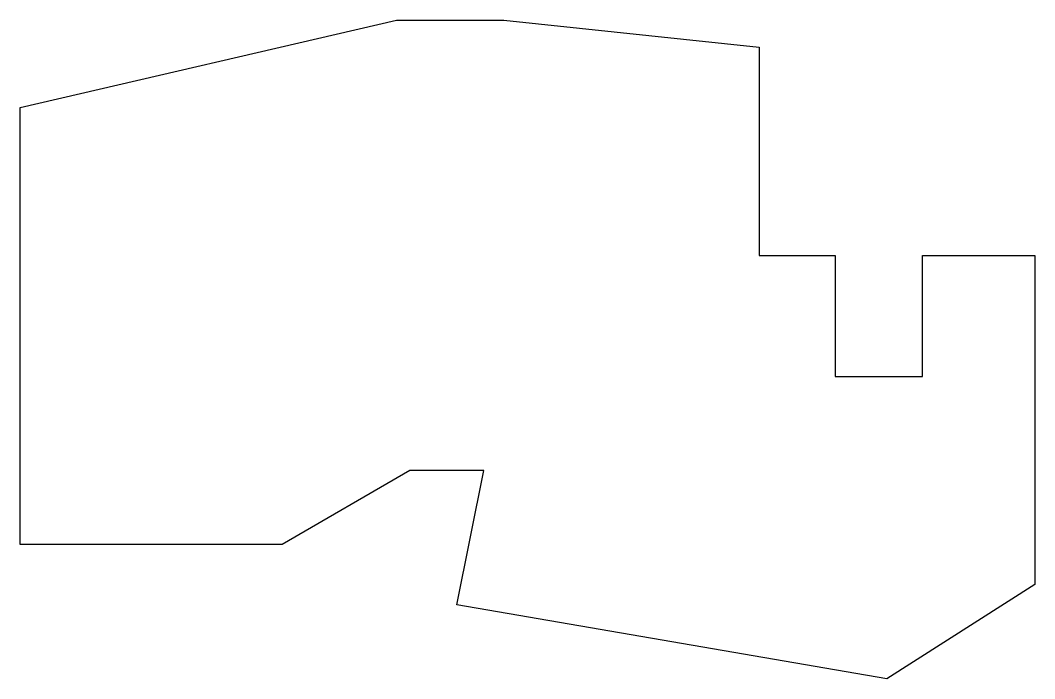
# Model space of a CAD drawing. Extents: x 37 to 188, y -166 to -68.
import ezdxf

# ---------------------------------------------------------------- set-up
doc = ezdxf.new("R2010")
doc.units = 0
doc.layers.add('BLACK', color=7, linetype='CONTINUOUS')

msp = doc.modelspace()

# ---------------------------------------------------------------- linework, layer by layer
at = {"layer": 'BLACK', "linetype": 'CONTINUOUS'}
for p, q in [((37, -81), (93, -68)), ((93, -68), (109, -68)), ((109, -68), (147, -72)), ((147, -72), (147, -103)), ((37, -146), (37, -81)), ((147, -103), (158.3, -103)), ((158.3, -103), (158.3, -121)), ((171.3, -121), (171.3, -103)), ((171.3, -103), (188, -103)), ((188, -103), (188, -152)), ((158.3, -121), (171.3, -121)), ((95, -135), (76, -146)), ((106, -135), (95, -135)), ((102, -155), (106, -135)), ((76, -146), (37, -146)), ((188, -152), (166, -166)), ((166, -166), (102, -155))]:
    msp.add_line(p, q, dxfattribs=at)

doc.saveas('drawing.dxf')
